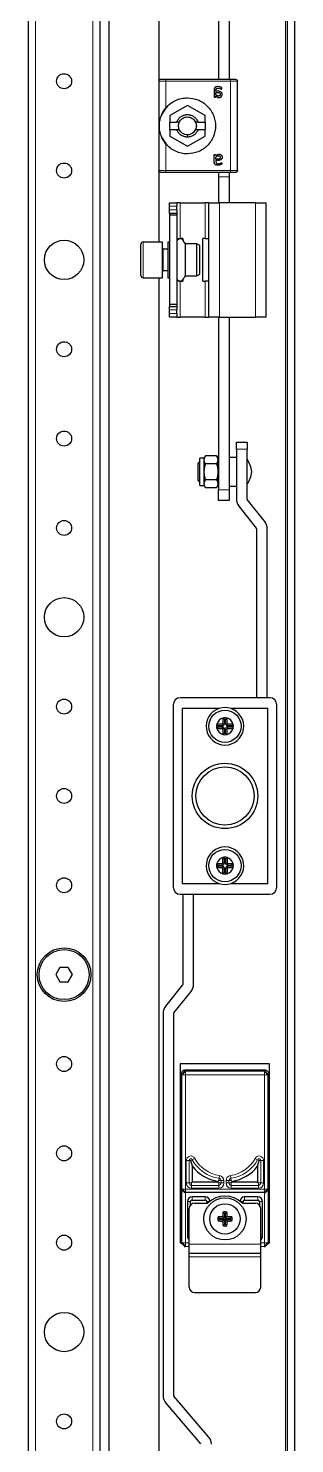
# Model space of a CAD drawing. Header units: millimetres. Extents: x -672 to 1653, y -981 to 741.
# Drawn here: x 1578 to 1652.5, y -318.2 to 77.9 of the extents above; entities that cross this region are included whole.
import ezdxf

# ---------------------------------------------------------------- set-up
doc = ezdxf.new("R2010")
doc.units = ezdxf.units.MM
doc.linetypes.add('SLD-Сплошная', pattern=[0])

msp = doc.modelspace()

# ---------------------------------------------------------------- linework, layer by layer
at = {"color": 7, "linetype": 'SLD-Сплошная', "lineweight": 18}
for p, q in [((1649.91, 487.99), (1649.91, -861.81)), ((1580.01, 430.59), (1580.01, -804.41)), ((1596.01, 430.59), (1596.01, -804.41)), ((1616.51, 55.65), (1616.51, 63.09)), ((1616.51, 63.09), (1634.51, 63.09)), ((1634.51, 63.09), (1634.51, 38.09)), ((1622.51, 48.09), (1622.51, 47.44)), ((1616.51, 38.09), (1616.51, 45.53)), ((1634.51, 38.09), (1616.51, 38.09)), ((1631.21, 36.29), (1634.21, 36.29)), ((1619.51, 28.09), (1617.51, 28.09)), ((1620.51, 19.09), (1620.51, 29.09)), ((1627.51, 29.09), (1627.51, 19.09)), ((1631.51, -2.91), (1631.51, 29.09)), ((1641.51, -2.91), (1641.51, 29.09)), ((1617.51, 27.09), (1619.51, 27.09)), ((1610.11, 18.09), (1610.11, 10.53)), ((1615.76, 16.09), (1615.76, 10.09)), ((1610.11, 10.53), (1610.11, 8.09)), ((1620.51, -2.91), (1620.51, 7.09)), ((1627.51, 7.09), (1627.51, -2.91)), ((1619.51, -0.91), (1617.51, -0.91)), ((1617.51, -1.91), (1619.51, -1.91)), ((1639.21, -39.91), (1636.21, -39.91)), ((1631.21, -51.21), (1634.21, -51.21)), ((1632.31, -117.25), (1632.31, -116.81)), ((1632.31, -117.58), (1632.31, -118.01)), ((1632.84, -116.71), (1632.41, -116.71)), ((1632.84, -118.11), (1632.41, -118.11)), ((1633.17, -116.71), (1633.61, -116.71)), ((1633.17, -118.11), (1633.61, -118.11)), ((1633.71, -117.25), (1633.71, -116.81)), ((1633.71, -117.58), (1633.71, -118.01)), ((1632.31, -156.25), (1632.31, -155.81)), ((1632.31, -156.58), (1632.31, -157.01)), ((1632.84, -155.71), (1632.41, -155.71)), ((1632.84, -157.11), (1632.41, -157.11)), ((1633.17, -155.71), (1633.61, -155.71)), ((1633.17, -157.11), (1633.61, -157.11)), ((1633.71, -156.25), (1633.71, -155.81)), ((1633.71, -156.58), (1633.71, -157.01)), ((1621.69, -213.59), (1621.99, -213.9)), ((1644.02, -213.9), (1644.33, -213.59)), ((1620.99, -214.9), (1620.69, -214.59)), ((1620.99, -246.91), (1620.99, -214.9)), ((1621.99, -213.9), (1644.02, -213.9)), ((1621.99, -214.9), (1621.99, -246.91)), ((1644.02, -214.9), (1621.99, -214.9)), ((1644.02, -246.91), (1644.02, -214.9)), ((1645.32, -214.59), (1645.02, -214.9)), ((1645.02, -214.9), (1645.02, -246.91)), ((1622.2, -245.21), (1622.2, -238.91)), ((1622.2, -238.91), (1623, -238.91)), ((1623, -238.91), (1623, -245.21)), ((1623.46, -238.91), (1623, -238.91)), ((1623.46, -238.91), (1623.86, -238.69)), ((1624.57, -238.32), (1623.86, -238.69)), ((1642.15, -238.69), (1641.45, -238.32)), ((1642.56, -238.91), (1642.15, -238.69)), ((1642.56, -238.91), (1643.02, -238.91)), ((1643.82, -238.91), (1643.02, -238.91)), ((1643.02, -245.21), (1643.02, -238.91)), ((1643.82, -238.91), (1643.82, -245.21)), ((1622.2, -245.21), (1623, -245.21)), ((1623.66, -245.21), (1623, -245.21)), ((1623.66, -245.21), (1623.66, -245.87)), ((1631.26, -244.54), (1631.35, -243.89)), ((1631.26, -244.54), (1631.92, -244.54)), ((1631.26, -245.21), (1631.26, -245.87)), ((1631.26, -245.21), (1631.92, -245.21)), ((1631.45, -243.1), (1631.35, -243.89)), ((1631.92, -244.54), (1632.72, -244.54)), ((1631.92, -245.21), (1631.92, -244.54)), ((1631.92, -245.21), (1632.72, -245.21)), ((1632.72, -244.54), (1632.72, -245.21)), ((1633.3, -245.21), (1633.3, -244.54)), ((1634.1, -244.54), (1633.3, -244.54)), ((1634.1, -245.21), (1633.3, -245.21)), ((1634.1, -244.54), (1634.1, -245.21)), ((1634.76, -244.54), (1634.1, -244.54)), ((1634.76, -245.21), (1634.1, -245.21)), ((1634.67, -243.89), (1634.56, -243.1)), ((1634.76, -244.54), (1634.67, -243.89)), ((1634.76, -245.21), (1634.76, -245.87)), ((1642.36, -245.21), (1642.36, -245.87)), ((1642.36, -245.21), (1643.02, -245.21)), ((1643.82, -245.21), (1643.02, -245.21)), ((1620.96, -246.91), (1620.99, -246.91)), ((1620.96, -261.96), (1620.96, -246.91)), ((1621.96, -247.91), (1621.96, -261.96)), ((1621.99, -246.91), (1644.02, -246.91)), ((1623.66, -245.87), (1623.66, -246.67)), ((1623.66, -245.87), (1631.26, -245.87)), ((1631.26, -246.67), (1623.66, -246.67)), ((1623.81, -249.98), (1623.81, -249.11)), ((1627.51, -249.98), (1627.51, -249.11)), ((1631.26, -245.87), (1631.26, -246.67)), ((1634.76, -246.67), (1634.76, -245.87)), ((1634.76, -245.87), (1642.36, -245.87)), ((1642.36, -246.67), (1634.76, -246.67)), ((1638.51, -249.98), (1638.51, -249.11)), ((1642.21, -249.98), (1642.21, -249.11)), ((1642.36, -246.67), (1642.36, -245.87)), ((1644.05, -261.96), (1644.05, -247.91)), ((1645.02, -246.91), (1645.05, -246.91)), ((1645.05, -246.91), (1645.05, -261.96)), ((1623.37, -250.41), (1622.51, -250.41)), ((1627.94, -250.41), (1628.61, -250.41)), ((1638.07, -250.41), (1637.4, -250.41)), ((1642.64, -250.41), (1643.51, -250.41)), ((1623.01, -260.11), (1622.51, -260.11)), ((1643.01, -260.11), (1643.51, -260.11)), ((1620.72, -262.2), (1620.96, -261.96)), ((1621.96, -262.96), (1621.72, -263.2)), ((1621.96, -261.96), (1623.01, -261.96)), ((1623.01, -262.96), (1621.96, -262.96)), ((1623.01, -262.36), (1643.01, -262.36)), ((1643.01, -261.96), (1644.05, -261.96)), ((1644.05, -262.96), (1643.01, -262.96)), ((1644.29, -263.2), (1644.05, -262.96)), ((1645.05, -261.96), (1645.29, -262.2)), ((1623.01, -265.86), (1643.01, -265.86))]:
    msp.add_line(p, q, dxfattribs=at)
at = {"color": 7, "linetype": 'SLD-Сплошная', "lineweight": 25}
for p, q in [((1650.51, -864.41), (1650.51, 490.59)), ((1652.51, -864.41), (1652.51, 490.59)), ((1600.51, 454.59), (1600.51, -828.41)), ((1578.01, 430.59), (1578.01, -804.41)), ((1598.01, 430.59), (1598.01, -804.41)), ((1614.51, 358.09), (1614.51, 63.26)), ((1631.21, 347.09), (1631.21, 63.59)), ((1634.21, 347.09), (1634.21, 63.59)), ((1634.51, 63.59), (1616.51, 63.59)), ((1635.11, 63.59), (1634.86, 63.59)), ((1614.51, 63.09), (1614.51, 38.09)), ((1629.95, 60.55), (1629.95, 58.68)), ((1630.48, 60.29), (1630.48, 60.51)), ((1630.86, 60.29), (1630.48, 60.29)), ((1630.48, 59.94), (1630.91, 59.94)), ((1630.48, 59.35), (1630.48, 59.94)), ((1636.51, 38.09), (1636.51, 63.09)), ((1615.34, 53.71), (1616.84, 55.97)), ((1622.51, 56.3), (1617.56, 53.45)), ((1627.46, 53.45), (1622.51, 56.3)), ((1630.41, 58.68), (1630.41, 58.96)), ((1617.56, 53.45), (1617.56, 51.59)), ((1617.56, 49.59), (1617.56, 51.59)), ((1617.56, 51.59), (1619.52, 51.59)), ((1620.22, 51.59), (1619.52, 51.59)), ((1625.49, 51.59), (1624.8, 51.59)), ((1625.49, 51.59), (1627.46, 51.59)), ((1627.46, 51.59), (1627.46, 53.45)), ((1627.46, 51.59), (1627.46, 49.59)), ((1617.56, 49.59), (1619.52, 49.59)), ((1617.56, 49.59), (1617.56, 47.73)), ((1617.56, 47.73), (1622.51, 44.87)), ((1619.52, 49.59), (1620.22, 49.59)), ((1622.51, 44.87), (1627.46, 47.73)), ((1624.8, 49.59), (1625.49, 49.59)), ((1625.49, 49.59), (1627.46, 49.59)), ((1627.46, 47.73), (1627.46, 49.59)), ((1616.84, 45.2), (1615.34, 47.46)), ((1629.95, 40.63), (1629.95, 42.5)), ((1630.41, 42.49), (1630.41, 42.22)), ((1630.48, 41.23), (1630.48, 41.82)), ((1630.91, 41.23), (1630.48, 41.23)), ((1630.86, 40.88), (1630.48, 40.88)), ((1630.48, 40.88), (1630.48, 40.66)), ((1614.51, 37.91), (1614.51, 18.09)), ((1616.51, 37.59), (1634.51, 37.59)), ((1631.21, 37.61), (1631.21, 36.29)), ((1631.21, 36.29), (1631.21, 29.09)), ((1634.21, 37.61), (1634.21, 36.29)), ((1634.21, 36.29), (1634.21, 29.09)), ((1634.86, 37.59), (1635.11, 37.59)), ((1617.51, 29.09), (1619.51, 29.09)), ((1617.51, 28.09), (1617.51, 29.09)), ((1617.51, 27.09), (1617.51, 28.09)), ((1619.51, 29.09), (1619.51, 28.09)), ((1620.51, 29.09), (1619.51, 29.09)), ((1619.51, 27.09), (1619.51, 28.09)), ((1620.51, 29.09), (1627.51, 29.09)), ((1628.51, 29.09), (1627.51, 29.09)), ((1628.51, 29.09), (1631.51, 29.09)), ((1628.51, -2.91), (1628.51, 29.09)), ((1641.51, 29.09), (1631.51, 29.09)), ((1641.51, 29.09), (1644.51, 29.09)), ((1644.51, -2.91), (1644.51, 29.09)), ((1617.51, 26.09), (1617.51, 27.09)), ((1619.51, 26.09), (1617.51, 26.09)), ((1617.51, 26.09), (1617.51, 25.59)), ((1619.51, 25.59), (1617.51, 25.59)), ((1617.51, 25.59), (1617.51, 0.59)), ((1619.51, 27.09), (1619.51, 26.09)), ((1619.51, 26.09), (1619.51, 25.59)), ((1619.51, 25.59), (1619.51, 0.59)), ((1609.51, 10.84), (1609.51, 17.49)), ((1615.51, 18.09), (1610.11, 18.09)), ((1615.51, 10.53), (1615.51, 18.09)), ((1617.01, 16.09), (1615.76, 16.09)), ((1617.51, 18.09), (1617.01, 18.09)), ((1617.01, 18.09), (1617.01, 16.88)), ((1617.01, 16.88), (1617.01, 8.09)), ((1619.51, 19.09), (1620.51, 19.09)), ((1621.21, 19.09), (1620.51, 19.09)), ((1621.21, 19.09), (1621.21, 18.64)), ((1625.14, 17.59), (1622.01, 17.59)), ((1622.01, 8.59), (1622.01, 17.59)), ((1626.01, 17.09), (1625.14, 17.59)), ((1625.14, 8.59), (1625.14, 17.59)), ((1626.01, 9.09), (1626.01, 17.09)), ((1626.81, 7.09), (1626.81, 19.09)), ((1627.51, 19.09), (1626.81, 19.09)), ((1627.51, 19.09), (1628.51, 19.09)), ((1609.51, 8.69), (1609.51, 10.84)), ((1610.11, 8.09), (1615.51, 8.09)), ((1614.51, 8.09), (1614.51, -381.91)), ((1615.51, 8.09), (1615.51, 10.53)), ((1615.76, 10.09), (1617.01, 10.09)), ((1617.01, 8.09), (1617.51, 8.09)), ((1622.01, 8.59), (1625.14, 8.59)), ((1625.14, 8.59), (1626.01, 9.09)), ((1620.51, 7.09), (1619.51, 7.09)), ((1620.51, 7.09), (1621.21, 7.09)), ((1621.21, 7.54), (1621.21, 7.09)), ((1626.81, 7.09), (1627.51, 7.09)), ((1628.51, 7.09), (1627.51, 7.09)), ((1619.51, 0.59), (1617.51, 0.59)), ((1617.51, 0.59), (1617.51, 0.09)), ((1617.51, 0.09), (1619.51, 0.09)), ((1617.51, -0.91), (1617.51, 0.09)), ((1619.51, 0.59), (1619.51, 0.09)), ((1619.51, 0.09), (1619.51, -0.91)), ((1617.51, -1.91), (1617.51, -0.91)), ((1617.51, -2.91), (1617.51, -1.91)), ((1619.51, -2.91), (1617.51, -2.91)), ((1619.51, -1.91), (1619.51, -0.91)), ((1619.51, -1.91), (1619.51, -2.91)), ((1619.51, -2.91), (1620.51, -2.91)), ((1627.51, -2.91), (1620.51, -2.91)), ((1627.51, -2.91), (1628.51, -2.91)), ((1631.51, -2.91), (1628.51, -2.91)), ((1631.21, -2.91), (1631.21, -51.21)), ((1631.51, -2.91), (1641.51, -2.91)), ((1634.21, -2.91), (1634.21, -51.21)), ((1644.51, -2.91), (1641.51, -2.91)), ((1636.21, -37.91), (1639.21, -37.91)), ((1636.21, -39.91), (1636.21, -37.91)), ((1639.21, -37.91), (1639.21, -39.91)), ((1626.01, -43.26), (1625.51, -43.76)), ((1627.21, -42.36), (1626.01, -42.36)), ((1626.01, -46.21), (1626.01, -42.36)), ((1627.55, -41.76), (1627.21, -42.36)), ((1627.21, -46.21), (1627.21, -42.36)), ((1630.66, -41.76), (1627.55, -41.76)), ((1631.01, -42.36), (1630.66, -41.76)), ((1631.01, -42.36), (1631.01, -50.06)), ((1631.21, -43.26), (1631.01, -43.26)), ((1636.21, -42.21), (1634.21, -42.21)), ((1636.21, -39.91), (1636.21, -53.84)), ((1639.21, -53.84), (1639.21, -39.91)), ((1625.51, -48.66), (1625.51, -43.76)), ((1626.01, -50.06), (1626.01, -46.21)), ((1627.21, -50.06), (1627.21, -46.21)), ((1630.66, -43.99), (1627.55, -43.99)), ((1625.51, -48.66), (1626.01, -49.16)), ((1626.01, -50.06), (1627.21, -50.06)), ((1627.21, -50.06), (1627.55, -50.66)), ((1630.66, -48.44), (1627.55, -48.44)), ((1630.66, -50.66), (1627.55, -50.66)), ((1630.66, -50.66), (1631.01, -50.06)), ((1631.01, -49.16), (1631.21, -49.16)), ((1631.21, -54.21), (1631.21, -51.21)), ((1634.21, -50.21), (1636.21, -50.21)), ((1634.21, -51.21), (1634.21, -54.21)), ((1634.21, -54.21), (1631.21, -54.21)), ((1644.12, -60.14), (1639.25, -53.97)), ((1636.89, -55.82), (1641.76, -62)), ((1641.81, -62.12), (1641.81, -109.41)), ((1644.81, -109.41), (1644.81, -62.12)), ((1645.51, -109.41), (1620.51, -109.41)), ((1618.51, -111.41), (1618.51, -162.41)), ((1621.01, -112.41), (1621.01, -161.41)), ((1631.41, -112.41), (1621.01, -112.41)), ((1645.01, -112.41), (1634.61, -112.41)), ((1645.01, -161.41), (1645.01, -112.41)), ((1647.51, -162.41), (1647.51, -111.41)), ((1631.1, -117.25), (1630.74, -116.81)), ((1632.31, -116.81), (1630.74, -116.81)), ((1631.1, -117.58), (1630.74, -118.01)), ((1630.74, -118.01), (1632.31, -118.01)), ((1632.31, -117.25), (1631.1, -117.25)), ((1631.1, -117.58), (1632.31, -117.58)), ((1632.41, -115.14), (1632.41, -116.71)), ((1632.84, -115.51), (1632.41, -115.14)), ((1632.41, -118.11), (1632.41, -119.68)), ((1632.84, -115.51), (1632.84, -116.71)), ((1632.84, -118.11), (1632.84, -119.32)), ((1633.17, -115.51), (1633.61, -115.14)), ((1633.17, -116.71), (1633.17, -115.51)), ((1633.17, -119.32), (1633.17, -118.11)), ((1633.61, -116.71), (1633.61, -115.14)), ((1633.61, -119.68), (1633.61, -118.11)), ((1635.28, -116.81), (1633.71, -116.81)), ((1634.91, -117.25), (1633.71, -117.25)), ((1633.71, -117.58), (1634.91, -117.58)), ((1633.71, -118.01), (1635.28, -118.01)), ((1634.91, -117.25), (1635.28, -116.81)), ((1634.91, -117.58), (1635.28, -118.01)), ((1632.84, -119.32), (1632.41, -119.68)), ((1633.17, -119.32), (1633.61, -119.68)), ((1632.41, -155.71), (1632.41, -154.14)), ((1632.84, -154.51), (1632.41, -154.14)), ((1633.17, -154.51), (1633.61, -154.14)), ((1633.61, -154.14), (1633.61, -155.71)), ((1631.1, -156.25), (1630.74, -155.81)), ((1630.74, -155.81), (1632.31, -155.81)), ((1631.1, -156.58), (1630.74, -157.01)), ((1632.31, -157.01), (1630.74, -157.01)), ((1631.1, -156.25), (1632.31, -156.25)), ((1632.31, -156.58), (1631.1, -156.58)), ((1632.41, -158.68), (1632.41, -157.11)), ((1632.84, -158.32), (1632.41, -158.68)), ((1632.84, -155.71), (1632.84, -154.51)), ((1632.84, -158.32), (1632.84, -157.11)), ((1633.17, -154.51), (1633.17, -155.71)), ((1633.17, -157.11), (1633.17, -158.32)), ((1633.17, -158.32), (1633.61, -158.68)), ((1633.61, -157.11), (1633.61, -158.68)), ((1633.71, -155.81), (1635.28, -155.81)), ((1633.71, -156.25), (1634.91, -156.25)), ((1634.91, -156.58), (1633.71, -156.58)), ((1635.28, -157.01), (1633.71, -157.01)), ((1634.91, -156.25), (1635.28, -155.81)), ((1634.91, -156.58), (1635.28, -157.01)), ((1621.01, -161.41), (1631.41, -161.41)), ((1634.61, -161.41), (1645.01, -161.41)), ((1620.51, -164.41), (1645.51, -164.41)), ((1621.21, -164.41), (1621.21, -189.64)), ((1624.21, -189.64), (1624.21, -164.41)), ((1586.85, -184.91), (1585.7, -186.91)), ((1589.16, -184.91), (1586.85, -184.91)), ((1590.32, -186.91), (1589.16, -184.91)), ((1585.7, -186.91), (1586.85, -188.91)), ((1586.85, -188.91), (1589.16, -188.91)), ((1589.16, -188.91), (1590.32, -186.91)), ((1621.16, -189.77), (1616.4, -195.74)), ((1618.75, -197.61), (1623.51, -191.64)), ((1615.71, -197.73), (1615.71, -304.71)), ((1618.71, -304.71), (1618.71, -197.73)), ((1645.51, -211.91), (1620.51, -211.91)), ((1620.51, -211.91), (1620.51, -261.91)), ((1621.69, -213.59), (1644.33, -213.59)), ((1645.51, -261.91), (1645.51, -211.91)), ((1620.69, -261.91), (1620.69, -214.59)), ((1645.32, -214.59), (1645.32, -261.91)), ((1623.91, -240.47), (1623.46, -238.91)), ((1623.91, -244.96), (1623.91, -240.47)), ((1642.1, -240.47), (1642.56, -238.91)), ((1642.1, -240.47), (1642.1, -244.96)), ((1623.91, -244.96), (1623.66, -245.21)), ((1631, -244.96), (1623.91, -244.96)), ((1631, -244.76), (1631.26, -244.54)), ((1631, -244.76), (1631, -244.96)), ((1631, -244.96), (1631.26, -245.21)), ((1635.01, -244.76), (1634.76, -244.54)), ((1635.01, -244.96), (1634.76, -245.21)), ((1635.01, -244.96), (1635.01, -244.76)), ((1642.1, -244.96), (1635.01, -244.96)), ((1642.1, -244.96), (1642.36, -245.21)), ((1621.98, -247.91), (1621.96, -247.91)), ((1621.99, -247.91), (1621.98, -247.91)), ((1644.02, -247.91), (1621.99, -247.91)), ((1627.51, -249.11), (1623.81, -249.11)), ((1642.21, -249.11), (1638.51, -249.11)), ((1644.04, -247.91), (1644.02, -247.91)), ((1644.05, -247.91), (1644.04, -247.91)), ((1622.51, -250.41), (1622.51, -260.11)), ((1623.01, -262.36), (1623.01, -252.36)), ((1623.37, -251.38), (1623.37, -250.41)), ((1623.81, -249.98), (1627.51, -249.98)), ((1624.51, -250.86), (1628.11, -250.86)), ((1627.94, -250.41), (1627.94, -250.86)), ((1632.89, -253.7), (1632.46, -253.34)), ((1633.12, -253.7), (1633.55, -253.34)), ((1637.91, -250.86), (1641.51, -250.86)), ((1638.07, -250.86), (1638.07, -250.41)), ((1638.51, -249.98), (1642.21, -249.98)), ((1642.64, -250.41), (1642.64, -251.38)), ((1643.01, -262.36), (1643.01, -252.36)), ((1643.51, -260.11), (1643.51, -250.41)), ((1631.45, -255.15), (1631.09, -254.72)), ((1631.45, -255.38), (1631.09, -255.81)), ((1632.89, -255.15), (1631.45, -255.15)), ((1631.45, -255.38), (1632.89, -255.38)), ((1632.89, -255.15), (1632.38, -254.63)), ((1632.89, -255.38), (1632.38, -255.89)), ((1632.89, -256.82), (1632.46, -257.18)), ((1632.89, -253.7), (1632.89, -255.15)), ((1632.89, -255.38), (1632.89, -256.82)), ((1633.12, -255.15), (1633.12, -253.7)), ((1633.12, -255.15), (1633.64, -254.63)), ((1634.57, -255.15), (1633.12, -255.15)), ((1633.12, -255.38), (1633.64, -255.89)), ((1633.12, -255.38), (1634.57, -255.38)), ((1633.12, -256.82), (1633.12, -255.38)), ((1633.12, -256.82), (1633.55, -257.18)), ((1634.57, -255.15), (1634.93, -254.72)), ((1634.57, -255.38), (1634.93, -255.81)), ((1620.51, -261.91), (1620.72, -261.91)), ((1623.01, -264.86), (1623.01, -262.36)), ((1623.01, -264.86), (1643.01, -264.86)), ((1623.01, -265.86), (1623.01, -264.86)), ((1643.01, -264.86), (1643.01, -262.36)), ((1643.01, -265.86), (1643.01, -264.86)), ((1645.29, -261.91), (1645.51, -261.91)), ((1623.01, -274.36), (1623.01, -265.86)), ((1643.01, -274.36), (1643.01, -265.86)), ((1624.51, -275.86), (1641.51, -275.86)), ((1628.44, -316.21), (1618.75, -304.84)), ((1616.47, -306.79), (1626.16, -318.16))]:
    msp.add_line(p, q, dxfattribs=at)
for centre, radius in [((1588.01, 63.09), 2.1), ((1588.01, 38.09), 2.1), ((1588.01, 13.09), 5.5), ((1588.01, -11.91), 2.1), ((1588.01, -36.91), 2.1), ((1588.01, -61.91), 2.1), ((1588.01, -86.91), 5.5), ((1588.01, -111.91), 2.1), ((1633.01, -117.41), 4.5), ((1633.01, -136.91), 9.15), ((1633.01, -136.91), 8.15), ((1588.01, -136.91), 2.1), ((1633.01, -156.41), 4.5), ((1588.01, -161.91), 2.1), ((1588.01, -186.91), 7.5), ((1588.01, -186.91), 7), ((1588.01, -211.91), 2.1), ((1588.01, -236.91), 2.1), ((1633.01, -255.26), 5.9), ((1633.01, -255.26), 4.25), ((1588.01, -261.91), 2.1), ((1588.01, -286.91), 5.5), ((1588.01, -311.91), 2.1)]:
    msp.add_circle(centre, radius, dxfattribs=at)
for centre, radius, start, end in [((1610.11, 17.49), 0.6, 90, 180), ((1615.76, 16.34), 0.25, 180, 270), ((1610.11, 8.69), 0.6, 180, 270), ((1615.76, 9.84), 0.25, 90, 180), ((1632.56, -47.17), 8, 6.8819, 33.8709), ((1632.56, -45.25), 8, 326.1291, 353.1181), ((1639.41, -53.84), 3.2, 180, 218.264), ((1639.41, -53.84), 0.2, 180, 218.264), ((1641.61, -62.12), 0.2, 0, 38.264), ((1641.61, -62.12), 3.2, 0, 38.264), ((1620.51, -111.41), 2, 90, 180), ((1645.51, -111.41), 2, 0, 90), ((1633.01, -117.41), 5.25, 107.7528, 72.2472), ((1633.01, -117.41), 5.25, 72.2472, 107.7528), ((1633.01, -117.41), 2.35, 165.2075, 194.7925), ((1633.01, -117.41), 2.35, 104.7925, 165.2075), ((1633.01, -117.41), 2.35, 194.7925, 255.2075), ((1633.01, -117.41), 1.91, 175.1056, 184.8944), ((1632.31, -116.71), 0.1, 270, 0), ((1632.31, -116.71), 0.537, 270, 0), ((1632.31, -118.11), 0.537, 0, 90), ((1632.31, -118.11), 0.1, 0, 90), ((1633.01, -117.41), 2.35, 75.2075, 104.7925), ((1633.01, -117.41), 1.91, 85.1056, 94.8944), ((1633.71, -116.71), 0.537, 180, 270), ((1633.71, -118.11), 0.537, 90, 180), ((1633.01, -117.41), 2.35, 14.7925, 75.2075), ((1633.71, -116.71), 0.1, 180, 270), ((1633.01, -117.41), 2.35, 284.7925, 345.2075), ((1633.71, -118.11), 0.1, 90, 180), ((1633.01, -117.41), 1.91, 355.1056, 4.8944), ((1633.01, -117.41), 2.35, 345.2075, 14.7925), ((1633.01, -117.41), 2.35, 255.2075, 284.7925), ((1633.01, -117.41), 1.91, 265.1056, 274.8944), ((1633.01, -156.41), 5.25, 287.7528, 252.2472), ((1633.01, -156.41), 2.35, 104.7925, 165.2075), ((1633.01, -156.41), 2.35, 75.2075, 104.7925), ((1633.01, -156.41), 2.35, 14.7925, 75.2075), ((1633.01, -156.41), 2.35, 165.2075, 194.7925), ((1633.01, -156.41), 2.35, 194.7925, 255.2075), ((1633.01, -156.41), 1.91, 175.1056, 184.8944), ((1632.31, -155.71), 0.1, 270, 0), ((1632.31, -155.71), 0.537, 270, 0), ((1632.31, -157.11), 0.537, 0, 90), ((1632.31, -157.11), 0.1, 0, 90), ((1633.01, -156.41), 1.91, 85.1056, 94.8944), ((1633.01, -156.41), 1.91, 265.1056, 274.8944), ((1633.71, -155.71), 0.537, 180, 270), ((1633.71, -157.11), 0.537, 90, 180), ((1633.71, -155.71), 0.1, 180, 270), ((1633.01, -156.41), 2.35, 284.7925, 345.2075), ((1633.71, -157.11), 0.1, 90, 180), ((1633.01, -156.41), 1.91, 355.1056, 4.8944), ((1633.01, -156.41), 2.35, 345.2075, 14.7925), ((1633.01, -156.41), 5.25, 252.2472, 287.7528), ((1633.01, -156.41), 2.35, 255.2075, 284.7925), ((1620.51, -162.41), 2, 180, 270), ((1645.51, -162.41), 2, 270, 0), ((1621.01, -189.64), 0.2, 321.4416, 0), ((1621.01, -189.64), 3.2, 321.4416, 0), ((1618.91, -197.73), 3.2, 141.4416, 180), ((1618.91, -197.73), 0.2, 141.4416, 180), ((1632.71, -233.94), 10.95, 216.5958, 261.061), ((1633.31, -233.94), 10.95, 278.939, 323.4042), ((1623.81, -250.41), 1.3, 90, 180), ((1627.51, -250.41), 1.3, 6.3593, 90), ((1633.01, -255.86), 7, 45.5847, 134.4153), ((1638.51, -250.41), 1.3, 90, 173.6407), ((1642.21, -250.41), 1.3, 0, 90), ((1624.51, -252.36), 1.5, 90, 180), ((1623.81, -250.41), 0.435, 90, 180), ((1627.51, -250.41), 0.435, 0, 90), ((1651.09, -255.2), 18.72, 174.3168, 178.2751), ((1633.01, -255.26), 2, 74.1146, 105.8854), ((1614.93, -255.2), 18.72, 1.7249, 5.6832), ((1638.51, -250.41), 0.435, 90, 180), ((1641.51, -252.36), 1.5, 0, 90), ((1642.21, -250.41), 0.435, 0, 90), ((1633.01, -255.26), 2, 164.1146, 195.8854), ((1632.94, -273.34), 18.72, 91.7249, 95.6832), ((1632.94, -237.18), 18.72, 264.3168, 268.2751), ((1633.01, -255.26), 1.56, 175.8165, 184.1835), ((1651.09, -255.33), 18.72, 181.7249, 185.6832), ((1633.01, -255.26), 2, 254.1146, 285.8854), ((1633.01, -255.26), 1.56, 85.8165, 94.1835), ((1633.01, -255.26), 1.56, 265.8165, 274.1835), ((1614.93, -255.33), 18.72, 354.3168, 358.2751), ((1633.07, -273.34), 18.72, 84.3168, 88.2751), ((1633.07, -237.18), 18.72, 271.7249, 275.6832), ((1633.01, -255.26), 1.56, 355.8165, 4.1835), ((1633.01, -255.26), 2, 344.1146, 15.8854), ((1623.81, -260.11), 1.3, 180, 232.0201), ((1642.21, -260.11), 1.3, 307.9799, 0), ((1624.51, -274.36), 1.5, 180, 270), ((1641.51, -274.36), 1.5, 270, 0), ((1618.91, -304.71), 3.2, 180, 220.4367), ((1618.91, -304.71), 0.2, 180, 220.4367), ((1626.01, -318.29), 3.2, 0, 40.4367)]:
    msp.add_arc(centre, radius, start, end, dxfattribs=at)
at = {"color": 7, "linetype": 'SLD-Сплошная', "lineweight": 18}
for centre, radius, start, end in [((1623.46, -238.91), 1.26, 28.2631, 180), ((1623.46, -238.91), 0.46, 28.2631, 180), ((1632.71, -233.94), 10.04, 208.2631, 262.2213), ((1632.71, -233.94), 9.24, 208.2631, 262.2213), ((1633.31, -233.94), 9.24, 277.7787, 331.7369), ((1633.31, -233.94), 10.04, 277.7787, 331.7369), ((1642.56, -238.91), 1.26, 0, 151.7369), ((1642.56, -238.91), 0.46, 0, 151.7369), ((1623.66, -245.21), 1.46, 180, 270), ((1623.66, -245.21), 0.66, 180, 270), ((1631.26, -245.21), 1.46, 270, 0), ((1631.26, -245.21), 0.66, 270, 0), ((1631.26, -244.54), 0.66, 0, 82.2213), ((1631.26, -244.54), 1.46, 0, 82.2213), ((1634.76, -244.54), 1.46, 97.7787, 180), ((1634.76, -245.21), 1.46, 180, 270), ((1634.76, -244.54), 0.66, 97.7787, 180), ((1634.76, -245.21), 0.66, 180, 270), ((1642.36, -245.21), 1.46, 270, 0), ((1642.36, -245.21), 0.66, 270, 0)]:
    msp.add_arc(centre, radius, start, end, dxfattribs=at)
at = {"color": 7, "linetype": 'SLD-Сплошная', "lineweight": 25}
for points in [[(1615.01, 63.59), (1614.94, 63.58), (1614.81, 63.57), (1614.65, 63.45), (1614.53, 63.28), (1614.51, 63.15), (1614.51, 63.09)], [(1616.51, 63.59), (1616.31, 63.59), (1615.92, 63.59), (1615.42, 63.59), (1615.07, 63.59), (1615.03, 63.59), (1615.01, 63.59)], [(1636.01, 63.59), (1635.98, 63.59), (1635.94, 63.59), (1635.59, 63.59), (1635.1, 63.59), (1634.7, 63.59), (1634.51, 63.59)], [(1636.01, 63.59), (1636.07, 63.58), (1636.2, 63.57), (1636.37, 63.45), (1636.48, 63.28), (1636.5, 63.15), (1636.51, 63.09)], [(1616.51, 55.65), (1616.9, 56.06), (1617.69, 56.89), (1619.18, 57.76), (1620.8, 58.33), (1621.94, 58.4), (1622.51, 58.44)], [(1622.51, 58.44), (1623.53, 58.32), (1625.59, 58.08), (1628.2, 56.27), (1629.95, 53.67), (1630.56, 50.59), (1629.95, 47.5), (1628.2, 44.91), (1625.59, 43.09), (1623.53, 42.86), (1622.51, 42.74)], [(1619.52, 51.59), (1619.65, 51.89), (1619.92, 52.49), (1620.64, 53.18), (1621.52, 53.64), (1622.51, 53.79), (1623.49, 53.64), (1624.37, 53.18), (1625.1, 52.49), (1625.36, 51.89), (1625.49, 51.59)], [(1620.22, 49.59), (1620.16, 49.75), (1620.04, 50.07), (1619.99, 50.59), (1620.04, 51.1), (1620.16, 51.43), (1620.22, 51.59)], [(1620.22, 51.59), (1620.33, 51.8), (1620.56, 52.23), (1621.12, 52.71), (1621.78, 53.03), (1622.27, 53.07), (1622.51, 53.09)], [(1622.51, 53.09), (1622.75, 53.07), (1623.23, 53.03), (1623.89, 52.71), (1624.45, 52.23), (1624.68, 51.8), (1624.8, 51.59)], [(1624.8, 51.59), (1624.86, 51.43), (1624.98, 51.1), (1625.02, 50.59), (1624.98, 50.07), (1624.86, 49.75), (1624.8, 49.59)], [(1622.51, 47.44), (1622.18, 47.47), (1621.52, 47.53), (1620.64, 47.99), (1619.92, 48.68), (1619.65, 49.29), (1619.52, 49.59)], [(1622.51, 48.09), (1622.27, 48.11), (1621.78, 48.15), (1621.12, 48.47), (1620.56, 48.95), (1620.33, 49.37), (1620.22, 49.59)], [(1625.49, 49.59), (1625.36, 49.29), (1625.1, 48.68), (1624.37, 47.99), (1623.49, 47.53), (1622.83, 47.47), (1622.51, 47.44)], [(1624.8, 49.59), (1624.68, 49.37), (1624.45, 48.95), (1623.89, 48.47), (1623.23, 48.15), (1622.75, 48.11), (1622.51, 48.09)], [(1622.51, 42.74), (1621.94, 42.77), (1620.8, 42.84), (1619.18, 43.42), (1617.69, 44.29), (1616.9, 45.11), (1616.51, 45.53)], [(1615.01, 37.59), (1614.94, 37.6), (1614.81, 37.61), (1614.65, 37.73), (1614.53, 37.89), (1614.51, 38.02), (1614.51, 38.09)], [(1615.01, 37.59), (1615.03, 37.59), (1615.07, 37.59), (1615.42, 37.59), (1615.92, 37.59), (1616.31, 37.59), (1616.51, 37.59)], [(1634.51, 37.59), (1634.7, 37.59), (1635.1, 37.59), (1635.59, 37.59), (1635.94, 37.59), (1635.98, 37.59), (1636.01, 37.59)], [(1636.51, 38.09), (1636.5, 38.02), (1636.48, 37.89), (1636.37, 37.73), (1636.2, 37.61), (1636.07, 37.6), (1636.01, 37.59)]]:
    msp.add_open_spline(points, degree=3, dxfattribs=at)
at = {"color": 7, "linetype": 'SLD-Сплошная', "lineweight": 18}
for points in [[(1616.51, 63.59), (1616.51, 63.58), (1616.51, 63.57), (1616.51, 63.45), (1616.51, 63.28), (1616.51, 63.15), (1616.51, 63.09)], [(1634.51, 63.09), (1634.51, 63.15), (1634.51, 63.28), (1634.51, 63.45), (1634.51, 63.57), (1634.51, 63.58), (1634.51, 63.59)], [(1616.51, 63.09), (1616.25, 63.09), (1615.72, 63.09), (1615.06, 63.09), (1614.6, 63.09), (1614.54, 63.09), (1614.51, 63.09)], [(1636.51, 63.09), (1636.48, 63.09), (1636.42, 63.09), (1635.95, 63.09), (1635.29, 63.09), (1634.77, 63.09), (1634.51, 63.09)], [(1614.51, 38.09), (1614.54, 38.09), (1614.6, 38.09), (1615.06, 38.09), (1615.72, 38.09), (1616.25, 38.09), (1616.51, 38.09)], [(1616.51, 38.09), (1616.51, 38.02), (1616.51, 37.89), (1616.51, 37.73), (1616.51, 37.61), (1616.51, 37.6), (1616.51, 37.59)], [(1634.51, 37.59), (1634.51, 37.6), (1634.51, 37.61), (1634.51, 37.73), (1634.51, 37.89), (1634.51, 38.02), (1634.51, 38.09)], [(1634.51, 38.09), (1634.77, 38.09), (1635.29, 38.09), (1635.95, 38.09), (1636.42, 38.09), (1636.48, 38.09), (1636.51, 38.09)]]:
    msp.add_open_spline(points, degree=3, dxfattribs=at)
at = {"color": 7, "linetype": 'SLD-Сплошная', "lineweight": 25}
for points, knots in [([(1631.06, 61.59), (1630.91, 61.58), (1630.69, 61.57), (1630.41, 61.48), (1630.22, 61.36), (1630.08, 61.19), (1629.97, 60.92), (1629.96, 60.69), (1629.95, 60.55)], [0, 0, 0, 0, 0.250089, 0.382495, 0.500259, 0.622163, 0.750133, 1, 1, 1, 1]), ([(1630.48, 60.51), (1630.48, 60.6), (1630.49, 60.74), (1630.55, 60.91), (1630.62, 61.02), (1630.73, 61.1), (1630.85, 61.15), (1630.98, 61.17), (1631.07, 61.17), (1631.12, 61.18)], [0, 0, 0, 0, 0.2500234, 0.3825388, 0.4998022, 0.6208378, 0.7496523, 0.8747773, 1, 1, 1, 1]), ([(1632.24, 59.37), (1632.24, 59.45), (1632.23, 59.61), (1632.13, 59.82), (1631.98, 60), (1631.71, 60.17), (1631.33, 60.28), (1631.01, 60.29), (1630.86, 60.29)], [0, 0, 0, 0, 0.125049, 0.249886, 0.370856, 0.49982, 0.749609, 1, 1, 1, 1]), ([(1630.91, 59.94), (1631.01, 59.94), (1631.19, 59.93), (1631.41, 59.87), (1631.56, 59.78), (1631.65, 59.67), (1631.71, 59.55), (1631.71, 59.46), (1631.71, 59.41)], [0, 0, 0, 0, 0.279652, 0.500248, 0.629485, 0.750186, 0.875763, 1, 1, 1, 1]), ([(1632.12, 61.09), (1632.13, 61.15), (1632.13, 61.23), (1632.06, 61.32), (1631.92, 61.41), (1631.6, 61.54), (1631.27, 61.57), (1631.06, 61.59)], [0, 0, 0, 0, 0.1246927, 0.1871822, 0.2497734, 0.5000394, 1, 1, 1, 1]), ([(1631.12, 61.18), (1631.28, 61.16), (1631.52, 61.13), (1631.77, 61.01), (1631.9, 60.94), (1631.97, 60.89), (1632.01, 60.89), (1632.02, 60.88)], [0, 0, 0, 0, 0.4987, 0.749508, 0.874949, 0.946783, 1, 1, 1, 1]), ([(1631.71, 59.41), (1631.71, 59.35), (1631.7, 59.25), (1631.64, 59.13), (1631.57, 59.06), (1631.49, 59), (1631.4, 58.96), (1631.3, 58.94), (1631.23, 58.94), (1631.2, 58.94)], [0, 0, 0, 0, 0.249168, 0.373635, 0.49939, 0.619394, 0.749656, 0.87477, 1, 1, 1, 1]), ([(1632.02, 60.88), (1632.03, 60.88), (1632.05, 60.89), (1632.07, 60.9), (1632.08, 60.91), (1632.1, 60.93), (1632.12, 60.97), (1632.12, 61.01), (1632.12, 61.06), (1632.12, 61.08), (1632.12, 61.09)], [0, 0, 0, 0, 0.128825, 0.180169, 0.243397, 0.36986, 0.499864, 0.749649, 0.843476, 1, 1, 1, 1]), ([(1616.51, 45.53), (1616.22, 45.9), (1615.65, 46.66), (1615.09, 47.91), (1614.74, 49.18), (1614.61, 50.59), (1614.74, 51.99), (1615.09, 53.27), (1615.65, 54.52), (1616.22, 55.27), (1616.51, 55.65)], [0, 0, 0, 0, 0.125762, 0.25037, 0.375307, 0.500139, 0.62481, 0.749763, 0.874888, 1, 1, 1, 1]), ([(1629.95, 58.68), (1629.95, 58.67), (1629.95, 58.65), (1629.96, 58.63), (1629.99, 58.61), (1630.06, 58.59), (1630.13, 58.59), (1630.18, 58.59)], [0, 0, 0, 0, 0.124881, 0.183376, 0.250934, 0.500336, 1, 1, 1, 1]), ([(1630.18, 58.59), (1630.22, 58.59), (1630.29, 58.59), (1630.37, 58.61), (1630.39, 58.63), (1630.4, 58.65), (1630.41, 58.67), (1630.41, 58.68)], [0, 0, 0, 0, 0.499718, 0.749437, 0.810587, 0.875078, 1, 1, 1, 1]), ([(1630.41, 58.96), (1630.53, 58.85), (1630.72, 58.67), (1630.99, 58.57), (1631.16, 58.53), (1631.24, 58.53), (1631.28, 58.53)], [0, 0, 0, 0, 0.499113, 0.749325, 0.874665, 1, 1, 1, 1]), ([(1631.2, 58.94), (1631.13, 58.95), (1630.98, 58.96), (1630.72, 59.09), (1630.58, 59.25), (1630.48, 59.35)], [0, 0, 0, 0, 0.249939, 0.499864, 1, 1, 1, 1]), ([(1631.28, 58.53), (1631.4, 58.54), (1631.59, 58.55), (1631.81, 58.63), (1631.97, 58.73), (1632.09, 58.86), (1632.22, 59.07), (1632.23, 59.25), (1632.24, 59.37)], [0, 0, 0, 0, 0.25007, 0.379181, 0.500499, 0.62417, 0.750842, 1, 1, 1, 1]), ([(1629.95, 42.5), (1629.95, 42.51), (1629.95, 42.52), (1629.96, 42.54), (1629.99, 42.56), (1630.06, 42.59), (1630.13, 42.59), (1630.18, 42.59)], [0, 0, 0, 0, 0.124884, 0.186377, 0.250914, 0.500322, 1, 1, 1, 1]), ([(1631.06, 39.59), (1630.99, 39.59), (1630.84, 39.59), (1630.62, 39.63), (1630.41, 39.7), (1630.22, 39.82), (1630.08, 39.99), (1629.97, 40.26), (1629.96, 40.48), (1629.95, 40.63)], [0, 0, 0, 0, 0.125255, 0.250437, 0.383066, 0.500493, 0.622629, 0.75025, 1, 1, 1, 1]), ([(1630.18, 42.59), (1630.22, 42.59), (1630.28, 42.59), (1630.35, 42.57), (1630.38, 42.56), (1630.39, 42.54), (1630.4, 42.52), (1630.41, 42.51), (1630.41, 42.49)], [0, 0, 0, 0, 0.499162, 0.644242, 0.749698, 0.813605, 0.875217, 1, 1, 1, 1]), ([(1630.41, 42.22), (1630.53, 42.33), (1630.72, 42.5), (1631.03, 42.63), (1631.2, 42.64), (1631.28, 42.65)], [0, 0, 0, 0, 0.499364, 0.749701, 1, 1, 1, 1]), ([(1630.48, 41.82), (1630.58, 41.93), (1630.72, 42.08), (1630.95, 42.2), (1631.09, 42.23), (1631.16, 42.23), (1631.2, 42.23)], [0, 0, 0, 0, 0.4997651, 0.7495043, 0.8747708, 1, 1, 1, 1]), ([(1630.48, 40.66), (1630.48, 40.62), (1630.48, 40.53), (1630.5, 40.4), (1630.55, 40.27), (1630.62, 40.16), (1630.73, 40.08), (1630.89, 40.01), (1631.03, 40), (1631.12, 40)], [0, 0, 0, 0, 0.125295, 0.250514, 0.383518, 0.50035, 0.621938, 0.750243, 1, 1, 1, 1]), ([(1632.24, 41.8), (1632.24, 41.76), (1632.24, 41.69), (1632.21, 41.53), (1632.13, 41.35), (1631.98, 41.17), (1631.71, 41), (1631.33, 40.9), (1631.01, 40.89), (1630.86, 40.88)], [0, 0, 0, 0, 0.062637, 0.125278, 0.250072, 0.374841, 0.499994, 0.749696, 1, 1, 1, 1]), ([(1631.71, 41.76), (1631.71, 41.72), (1631.7, 41.63), (1631.65, 41.5), (1631.56, 41.4), (1631.41, 41.31), (1631.19, 41.24), (1631.01, 41.24), (1630.91, 41.23)], [0, 0, 0, 0, 0.124446, 0.249795, 0.37, 0.499734, 0.719932, 1, 1, 1, 1]), ([(1632.12, 40.08), (1632.12, 40.06), (1632.12, 40), (1632.11, 39.92), (1632.06, 39.86), (1631.92, 39.77), (1631.6, 39.64), (1631.27, 39.61), (1631.06, 39.59)], [0, 0, 0, 0, 0.062686, 0.125173, 0.187628, 0.250185, 0.500314, 1, 1, 1, 1]), ([(1631.12, 40), (1631.28, 40.01), (1631.59, 40.04), (1631.85, 40.25), (1632.01, 40.29), (1632.02, 40.29)], [0, 0, 0, 0, 0.498852, 0.946609, 1, 1, 1, 1]), ([(1631.2, 42.23), (1631.27, 42.23), (1631.36, 42.22), (1631.49, 42.18), (1631.57, 42.12), (1631.64, 42.05), (1631.68, 41.96), (1631.71, 41.86), (1631.71, 41.8), (1631.71, 41.76)], [0, 0, 0, 0, 0.2496231, 0.3771401, 0.499734, 0.6227303, 0.7498125, 0.8748762, 1, 1, 1, 1]), ([(1631.28, 42.65), (1631.4, 42.64), (1631.59, 42.63), (1631.81, 42.54), (1631.97, 42.45), (1632.09, 42.32), (1632.22, 42.11), (1632.23, 41.92), (1632.24, 41.8)], [0, 0, 0, 0, 0.25007, 0.379559, 0.500499, 0.624556, 0.750843, 1, 1, 1, 1]), ([(1632.02, 40.29), (1632.03, 40.29), (1632.05, 40.29), (1632.07, 40.28), (1632.08, 40.27), (1632.1, 40.24), (1632.12, 40.18), (1632.12, 40.13), (1632.12, 40.08)], [0, 0, 0, 0, 0.13107, 0.182437, 0.243796, 0.371388, 0.500442, 1, 1, 1, 1]), ([(1622.01, 17.59), (1621.83, 17.74), (1621.48, 18.05), (1621.29, 18.62), (1620.93, 18.92), (1620.59, 19.05), (1620.23, 19.02), (1619.88, 18.83), (1619.63, 18.47), (1619.55, 18.17), (1619.51, 18.02)], [0, 0, 0, 0, 0.185676, 0.371025, 0.466937, 0.562172, 0.656347, 0.751553, 0.873842, 1, 1, 1, 1]), ([(1619.51, 8.16), (1619.55, 8.01), (1619.63, 7.71), (1619.88, 7.35), (1620.23, 7.16), (1620.59, 7.12), (1620.93, 7.25), (1621.29, 7.56), (1621.48, 8.13), (1621.83, 8.43), (1622.01, 8.59)], [0, 0, 0, 0, 0.126158, 0.248447, 0.343653, 0.437828, 0.533063, 0.628975, 0.814324, 1, 1, 1, 1]), ([(1627.55, -43.99), (1627.37, -43.59), (1627.04, -42.85), (1627.39, -42.11), (1627.55, -41.76)], [0, 0, 0, 0, 0.534707, 1, 1, 1, 1]), ([(1630.66, -41.76), (1630.84, -42.16), (1631.18, -42.9), (1630.82, -43.64), (1630.66, -43.99)], [0, 0, 0, 0, 0.534707, 1, 1, 1, 1]), ([(1627.55, -48.44), (1627.38, -47.68), (1627.04, -46.2), (1627.38, -44.72), (1627.55, -43.99)], [0, 0, 0, 0, 0.508481, 1, 1, 1, 1]), ([(1630.66, -43.99), (1630.83, -44.74), (1631.18, -46.23), (1630.83, -47.71), (1630.66, -48.44)], [0, 0, 0, 0, 0.508481, 1, 1, 1, 1]), ([(1627.55, -50.66), (1627.37, -50.26), (1627.04, -49.52), (1627.39, -48.78), (1627.55, -48.44)], [0, 0, 0, 0, 0.534707, 1, 1, 1, 1]), ([(1630.66, -48.44), (1630.84, -48.83), (1631.18, -49.58), (1630.82, -50.32), (1630.66, -50.66)], [0, 0, 0, 0, 0.534707, 1, 1, 1, 1]), ([(1620.69, -214.59), (1620.69, -214.57), (1620.71, -214.44), (1620.83, -214.22), (1621.05, -213.96), (1621.29, -213.76), (1621.48, -213.65), (1621.6, -213.6), (1621.66, -213.6), (1621.69, -213.59)], [0, 0, 0, 0, 0.0566974, 0.2503517, 0.4998638, 0.7488693, 0.8744535, 0.9435148, 1, 1, 1, 1]), ([(1644.33, -213.59), (1644.35, -213.6), (1644.48, -213.61), (1644.7, -213.74), (1644.96, -213.96), (1645.16, -214.19), (1645.27, -214.39), (1645.32, -214.5), (1645.32, -214.57), (1645.32, -214.59)], [0, 0, 0, 0, 0.056697, 0.250352, 0.499864, 0.748869, 0.874453, 0.943515, 1, 1, 1, 1]), ([(1620.96, -246.91), (1620.97, -246.97), (1621.01, -247.18), (1621.24, -247.46), (1621.52, -247.71), (1621.72, -247.84), (1621.85, -247.89), (1621.93, -247.91), (1621.96, -247.91)], [0, 0, 0, 0, 0.125207, 0.499639, 0.74848, 0.874099, 0.946251, 1, 1, 1, 1]), ([(1644.02, -247.91), (1644.06, -247.91), (1644.12, -247.9), (1644.23, -247.86), (1644.42, -247.75), (1644.56, -247.63), (1644.65, -247.54)], [0, 0, 0, 0, 0.124863, 0.249962, 0.500073, 1, 1, 1, 1]), ([(1644.05, -247.91), (1644.09, -247.91), (1644.23, -247.88), (1644.47, -247.73), (1644.73, -247.5), (1644.91, -247.27), (1645.03, -247.07), (1645.04, -246.97), (1645.05, -246.91)], [0, 0, 0, 0, 0.053741, 0.2506254, 0.4994286, 0.749504, 0.8748127, 1, 1, 1, 1])]:
    msp.add_open_spline(points, degree=3, knots=knots, dxfattribs=at)
at = {"color": 7, "linetype": 'SLD-Сплошная', "lineweight": 18}
for points, knots in [([(1621.36, -214.26), (1621.28, -214.36), (1621.15, -214.49), (1621.04, -214.69), (1621, -214.8), (1620.99, -214.86), (1620.99, -214.9)], [0, 0, 0, 0, 0.499932, 0.750046, 0.875143, 1, 1, 1, 1]), ([(1621.36, -214.9), (1621.26, -214.9), (1621.12, -214.9), (1621.01, -214.9), (1621, -214.9), (1620.99, -214.9)], [0, 0, 0, 0, 0.633094, 0.851999, 1, 1, 1, 1]), ([(1621.99, -213.9), (1621.96, -213.9), (1621.9, -213.9), (1621.78, -213.95), (1621.59, -214.05), (1621.45, -214.18), (1621.36, -214.26)], [0, 0, 0, 0, 0.124863, 0.249962, 0.500073, 1, 1, 1, 1]), ([(1621.36, -214.26), (1621.37, -214.27), (1621.38, -214.28), (1621.44, -214.35), (1621.47, -214.37)], [0, 0, 0, 0, 0.584601, 1, 1, 1, 1]), ([(1621.36, -214.9), (1621.37, -214.79), (1621.38, -214.6), (1621.44, -214.44), (1621.47, -214.37)], [0, 0, 0, 0, 0.584782, 1, 1, 1, 1]), ([(1621.99, -214.9), (1621.95, -214.9), (1621.86, -214.9), (1621.64, -214.9), (1621.48, -214.9), (1621.36, -214.9)], [0, 0, 0, 0, 0.148001, 0.366906, 1, 1, 1, 1]), ([(1621.99, -214.27), (1621.88, -214.27), (1621.7, -214.28), (1621.54, -214.35), (1621.47, -214.37)], [0, 0, 0, 0, 0.584782, 1, 1, 1, 1]), ([(1621.99, -214.27), (1621.99, -214.18), (1621.99, -214.06), (1621.99, -213.95), (1621.99, -213.91), (1621.99, -213.9), (1621.99, -213.9)], [0, 0, 0, 0, 0.499933, 0.750044, 0.87514, 1, 1, 1, 1]), ([(1621.99, -214.9), (1621.99, -214.86), (1621.99, -214.8), (1621.99, -214.69), (1621.99, -214.5), (1621.99, -214.36), (1621.99, -214.27)], [0, 0, 0, 0, 0.124527, 0.250035, 0.500121, 1, 1, 1, 1]), ([(1644.02, -214.27), (1644.02, -214.16), (1644.02, -214.02), (1644.02, -213.91), (1644.02, -213.9), (1644.02, -213.9)], [0, 0, 0, 0, 0.633094, 0.851999, 1, 1, 1, 1]), ([(1644.65, -214.26), (1644.56, -214.18), (1644.42, -214.05), (1644.23, -213.95), (1644.12, -213.9), (1644.06, -213.9), (1644.02, -213.9)], [0, 0, 0, 0, 0.499932, 0.750046, 0.875143, 1, 1, 1, 1]), ([(1644.02, -214.9), (1644.02, -214.86), (1644.02, -214.77), (1644.02, -214.54), (1644.02, -214.39), (1644.02, -214.27)], [0, 0, 0, 0, 0.148001, 0.3669064, 1, 1, 1, 1]), ([(1644.02, -214.27), (1644.13, -214.27), (1644.32, -214.28), (1644.48, -214.35), (1644.54, -214.37)], [0, 0, 0, 0, 0.584782, 1, 1, 1, 1]), ([(1644.65, -214.9), (1644.53, -214.9), (1644.38, -214.9), (1644.15, -214.9), (1644.06, -214.9), (1644.02, -214.9)], [0, 0, 0, 0, 0.633094, 0.851999, 1, 1, 1, 1]), ([(1644.65, -214.26), (1644.65, -214.27), (1644.64, -214.28), (1644.57, -214.35), (1644.54, -214.37)], [0, 0, 0, 0, 0.584601, 1, 1, 1, 1]), ([(1644.65, -214.9), (1644.65, -214.79), (1644.64, -214.6), (1644.57, -214.44), (1644.54, -214.37)], [0, 0, 0, 0, 0.584782, 1, 1, 1, 1]), ([(1645.02, -214.9), (1645.02, -214.86), (1645.01, -214.8), (1644.97, -214.69), (1644.86, -214.49), (1644.74, -214.36), (1644.65, -214.26)], [0, 0, 0, 0, 0.124863, 0.249962, 0.500073, 1, 1, 1, 1]), ([(1645.02, -214.9), (1645.02, -214.9), (1645.01, -214.9), (1644.9, -214.9), (1644.76, -214.9), (1644.65, -214.9)], [0, 0, 0, 0, 0.148001, 0.366906, 1, 1, 1, 1]), ([(1621.36, -246.91), (1621.28, -246.91), (1621.15, -246.91), (1621.05, -246.91), (1621, -246.91), (1620.99, -246.91), (1620.99, -246.91)], [0, 0, 0, 0, 0.49988, 0.749964, 0.875473, 1, 1, 1, 1]), ([(1621.36, -247.54), (1621.25, -247.42), (1621.11, -247.27), (1621.01, -247.04), (1620.99, -246.95), (1620.99, -246.91)], [0, 0, 0, 0, 0.633497, 0.852215, 1, 1, 1, 1]), ([(1621.99, -246.91), (1621.96, -246.91), (1621.9, -246.91), (1621.78, -246.91), (1621.59, -246.91), (1621.45, -246.91), (1621.36, -246.91)], [0, 0, 0, 0, 0.124527, 0.250035, 0.500121, 1, 1, 1, 1]), ([(1621.36, -246.91), (1621.37, -247.02), (1621.37, -247.21), (1621.44, -247.37), (1621.47, -247.44)], [0, 0, 0, 0, 0.5852246, 1, 1, 1, 1]), ([(1621.36, -247.54), (1621.36, -247.54), (1621.37, -247.53), (1621.44, -247.46), (1621.47, -247.44)], [0, 0, 0, 0, 0.585048, 1, 1, 1, 1]), ([(1621.99, -247.91), (1621.95, -247.91), (1621.86, -247.9), (1621.64, -247.79), (1621.48, -247.65), (1621.36, -247.54)], [0, 0, 0, 0, 0.147785, 0.366503, 1, 1, 1, 1]), ([(1621.99, -247.54), (1621.88, -247.54), (1621.7, -247.53), (1621.53, -247.46), (1621.47, -247.44)], [0, 0, 0, 0, 0.585048, 1, 1, 1, 1]), ([(1621.99, -247.54), (1621.99, -247.45), (1621.99, -247.31), (1621.99, -247.12), (1621.99, -247.01), (1621.99, -246.94), (1621.99, -246.91)], [0, 0, 0, 0, 0.4998775, 0.7499648, 0.8754836, 1, 1, 1, 1]), ([(1621.99, -247.91), (1621.99, -247.91), (1621.99, -247.9), (1621.99, -247.86), (1621.99, -247.75), (1621.99, -247.63), (1621.99, -247.54)], [0, 0, 0, 0, 0.124863, 0.249962, 0.500073, 1, 1, 1, 1]), ([(1644.02, -247.54), (1644.02, -247.42), (1644.02, -247.27), (1644.02, -247.04), (1644.02, -246.95), (1644.02, -246.91)], [0, 0, 0, 0, 0.633497, 0.852215, 1, 1, 1, 1]), ([(1644.65, -246.91), (1644.56, -246.91), (1644.42, -246.91), (1644.23, -246.91), (1644.12, -246.91), (1644.06, -246.91), (1644.02, -246.91)], [0, 0, 0, 0, 0.4998798, 0.7499641, 0.8754727, 1, 1, 1, 1]), ([(1644.02, -247.54), (1644.13, -247.54), (1644.32, -247.53), (1644.48, -247.46), (1644.55, -247.44)], [0, 0, 0, 0, 0.585048, 1, 1, 1, 1]), ([(1644.02, -247.91), (1644.02, -247.91), (1644.02, -247.9), (1644.02, -247.79), (1644.02, -247.65), (1644.02, -247.54)], [0, 0, 0, 0, 0.147785, 0.366503, 1, 1, 1, 1]), ([(1644.65, -246.91), (1644.65, -247.02), (1644.64, -247.21), (1644.57, -247.37), (1644.55, -247.44)], [0, 0, 0, 0, 0.585225, 1, 1, 1, 1]), ([(1644.65, -247.54), (1644.65, -247.54), (1644.64, -247.53), (1644.57, -247.46), (1644.55, -247.44)], [0, 0, 0, 0, 0.585048, 1, 1, 1, 1]), ([(1645.02, -246.91), (1645.02, -246.91), (1645.01, -246.91), (1644.97, -246.91), (1644.86, -246.91), (1644.74, -246.91), (1644.65, -246.91)], [0, 0, 0, 0, 0.124527, 0.250035, 0.500121, 1, 1, 1, 1]), ([(1644.65, -247.54), (1644.74, -247.45), (1644.87, -247.31), (1644.97, -247.12), (1645.02, -247.01), (1645.02, -246.94), (1645.02, -246.91)], [0, 0, 0, 0, 0.4998775, 0.7499648, 0.8754836, 1, 1, 1, 1]), ([(1620.96, -261.96), (1620.97, -261.96), (1620.98, -261.96), (1621.09, -261.96), (1621.23, -261.96), (1621.33, -261.96)], [0, 0, 0, 0, 0.148001, 0.366906, 1, 1, 1, 1]), ([(1620.96, -261.96), (1620.96, -261.99), (1620.97, -262.05), (1621.01, -262.17), (1621.12, -262.36), (1621.25, -262.5), (1621.33, -262.59)], [0, 0, 0, 0, 0.124863, 0.249962, 0.500073, 1, 1, 1, 1]), ([(1621.33, -261.96), (1621.45, -261.96), (1621.61, -261.96), (1621.83, -261.96), (1621.92, -261.96), (1621.96, -261.96)], [0, 0, 0, 0, 0.633094, 0.851999, 1, 1, 1, 1]), ([(1621.33, -261.96), (1621.34, -262.07), (1621.35, -262.25), (1621.41, -262.41), (1621.44, -262.48)], [0, 0, 0, 0, 0.584782, 1, 1, 1, 1]), ([(1621.33, -262.59), (1621.34, -262.58), (1621.35, -262.57), (1621.41, -262.51), (1621.44, -262.48)], [0, 0, 0, 0, 0.584601, 1, 1, 1, 1]), ([(1621.33, -262.59), (1621.42, -262.67), (1621.56, -262.8), (1621.75, -262.9), (1621.87, -262.95), (1621.93, -262.96), (1621.96, -262.96)], [0, 0, 0, 0, 0.499931, 0.750045, 0.875142, 1, 1, 1, 1]), ([(1621.96, -262.59), (1621.85, -262.58), (1621.67, -262.57), (1621.51, -262.51), (1621.44, -262.48)], [0, 0, 0, 0, 0.584782, 1, 1, 1, 1]), ([(1621.96, -262.59), (1621.96, -262.49), (1621.96, -262.36), (1621.96, -262.17), (1621.96, -262.05), (1621.96, -261.99), (1621.96, -261.96)], [0, 0, 0, 0, 0.49988, 0.749964, 0.875473, 1, 1, 1, 1]), ([(1621.96, -262.96), (1621.96, -262.96), (1621.96, -262.95), (1621.96, -262.9), (1621.96, -262.8), (1621.96, -262.67), (1621.96, -262.59)], [0, 0, 0, 0, 0.124859, 0.249955, 0.500068, 1, 1, 1, 1]), ([(1644.68, -261.96), (1644.59, -261.96), (1644.45, -261.96), (1644.26, -261.96), (1644.15, -261.96), (1644.08, -261.96), (1644.05, -261.96)], [0, 0, 0, 0, 0.49988, 0.749964, 0.875473, 1, 1, 1, 1]), ([(1644.05, -262.59), (1644.05, -262.47), (1644.05, -262.31), (1644.05, -262.09), (1644.05, -262), (1644.05, -261.96)], [0, 0, 0, 0, 0.6330936, 0.851999, 1, 1, 1, 1]), ([(1644.05, -262.59), (1644.16, -262.58), (1644.35, -262.57), (1644.51, -262.51), (1644.57, -262.48)], [0, 0, 0, 0, 0.584782, 1, 1, 1, 1]), ([(1644.05, -262.96), (1644.05, -262.95), (1644.05, -262.94), (1644.05, -262.83), (1644.05, -262.69), (1644.05, -262.59)], [0, 0, 0, 0, 0.148001, 0.366906, 1, 1, 1, 1]), ([(1644.05, -262.96), (1644.09, -262.96), (1644.15, -262.95), (1644.26, -262.9), (1644.45, -262.8), (1644.59, -262.67), (1644.68, -262.59)], [0, 0, 0, 0, 0.124863, 0.249962, 0.500073, 1, 1, 1, 1]), ([(1644.68, -261.96), (1644.68, -262.07), (1644.67, -262.25), (1644.6, -262.41), (1644.57, -262.48)], [0, 0, 0, 0, 0.584782, 1, 1, 1, 1]), ([(1644.68, -262.59), (1644.68, -262.58), (1644.67, -262.57), (1644.6, -262.51), (1644.57, -262.48)], [0, 0, 0, 0, 0.584601, 1, 1, 1, 1]), ([(1645.05, -261.96), (1645.05, -261.96), (1645.04, -261.96), (1645, -261.96), (1644.89, -261.96), (1644.76, -261.96), (1644.68, -261.96)], [0, 0, 0, 0, 0.124859, 0.249955, 0.500068, 1, 1, 1, 1]), ([(1644.68, -262.59), (1644.77, -262.5), (1644.89, -262.36), (1645, -262.17), (1645.04, -262.05), (1645.05, -261.99), (1645.05, -261.96)], [0, 0, 0, 0, 0.499932, 0.750046, 0.875143, 1, 1, 1, 1])]:
    msp.add_open_spline(points, degree=3, knots=knots, dxfattribs=at)

doc.saveas('drawing.dxf')
